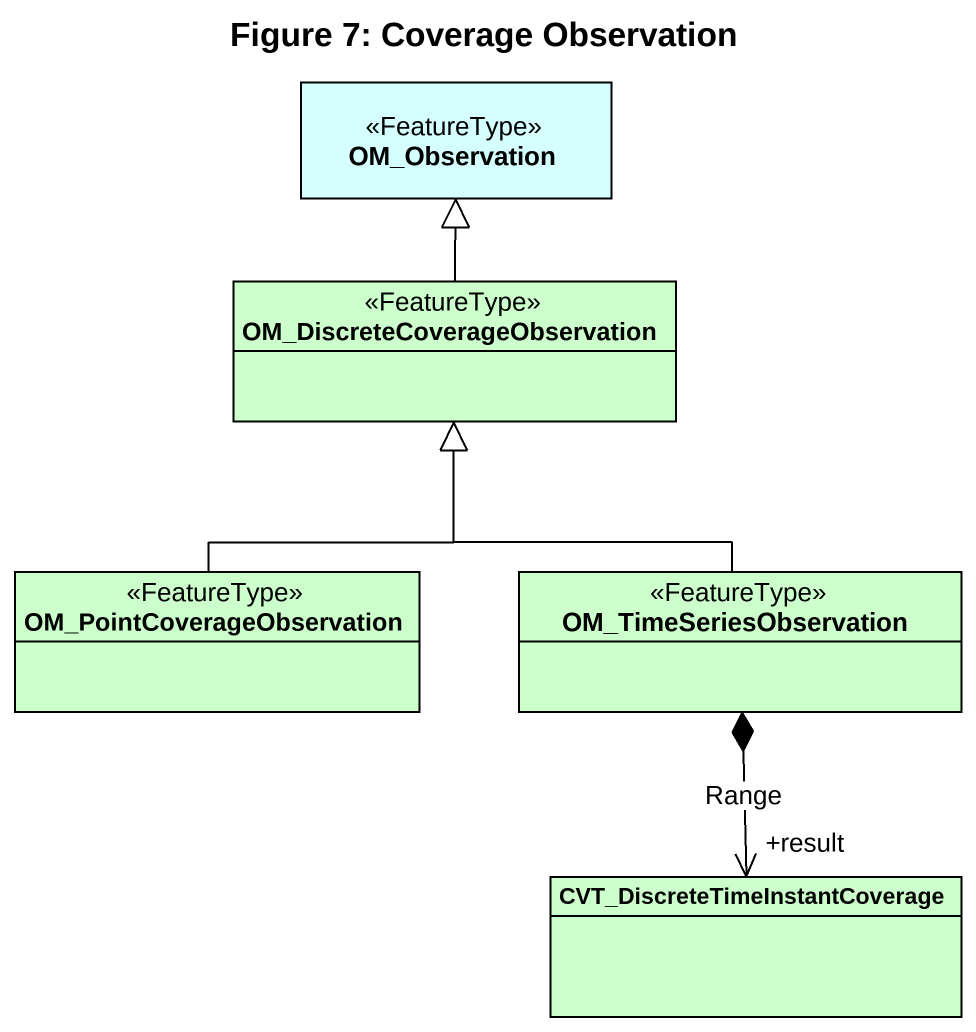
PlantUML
@startuml
title Figure 7: Coverage Observation
hide circle
hide empty members
class OM_Observation <<FeatureType>> #D5FFFF
class "OM_DiscreteCoverageObservation" as OM_DiscreteCoverageObservati <<FeatureType>> #CCFFCC
class OM_PointCoverageObservation <<FeatureType>> #CCFFCC
class OM_TimeSeriesObservation <<FeatureType>> #CCFFCC
class "CVT_DiscreteTimeInstantCoverage" as CVT_DiscreteTimeInstantCover #CCFFCC
OM_DiscreteCoverageObservati -up-|> OM_Observation
OM_PointCoverageObservation -up-|> OM_DiscreteCoverageObservati
OM_TimeSeriesObservation -up-|> OM_DiscreteCoverageObservati
OM_TimeSeriesObservation *--> "+result" CVT_DiscreteTimeInstantCover : Range
@enduml
